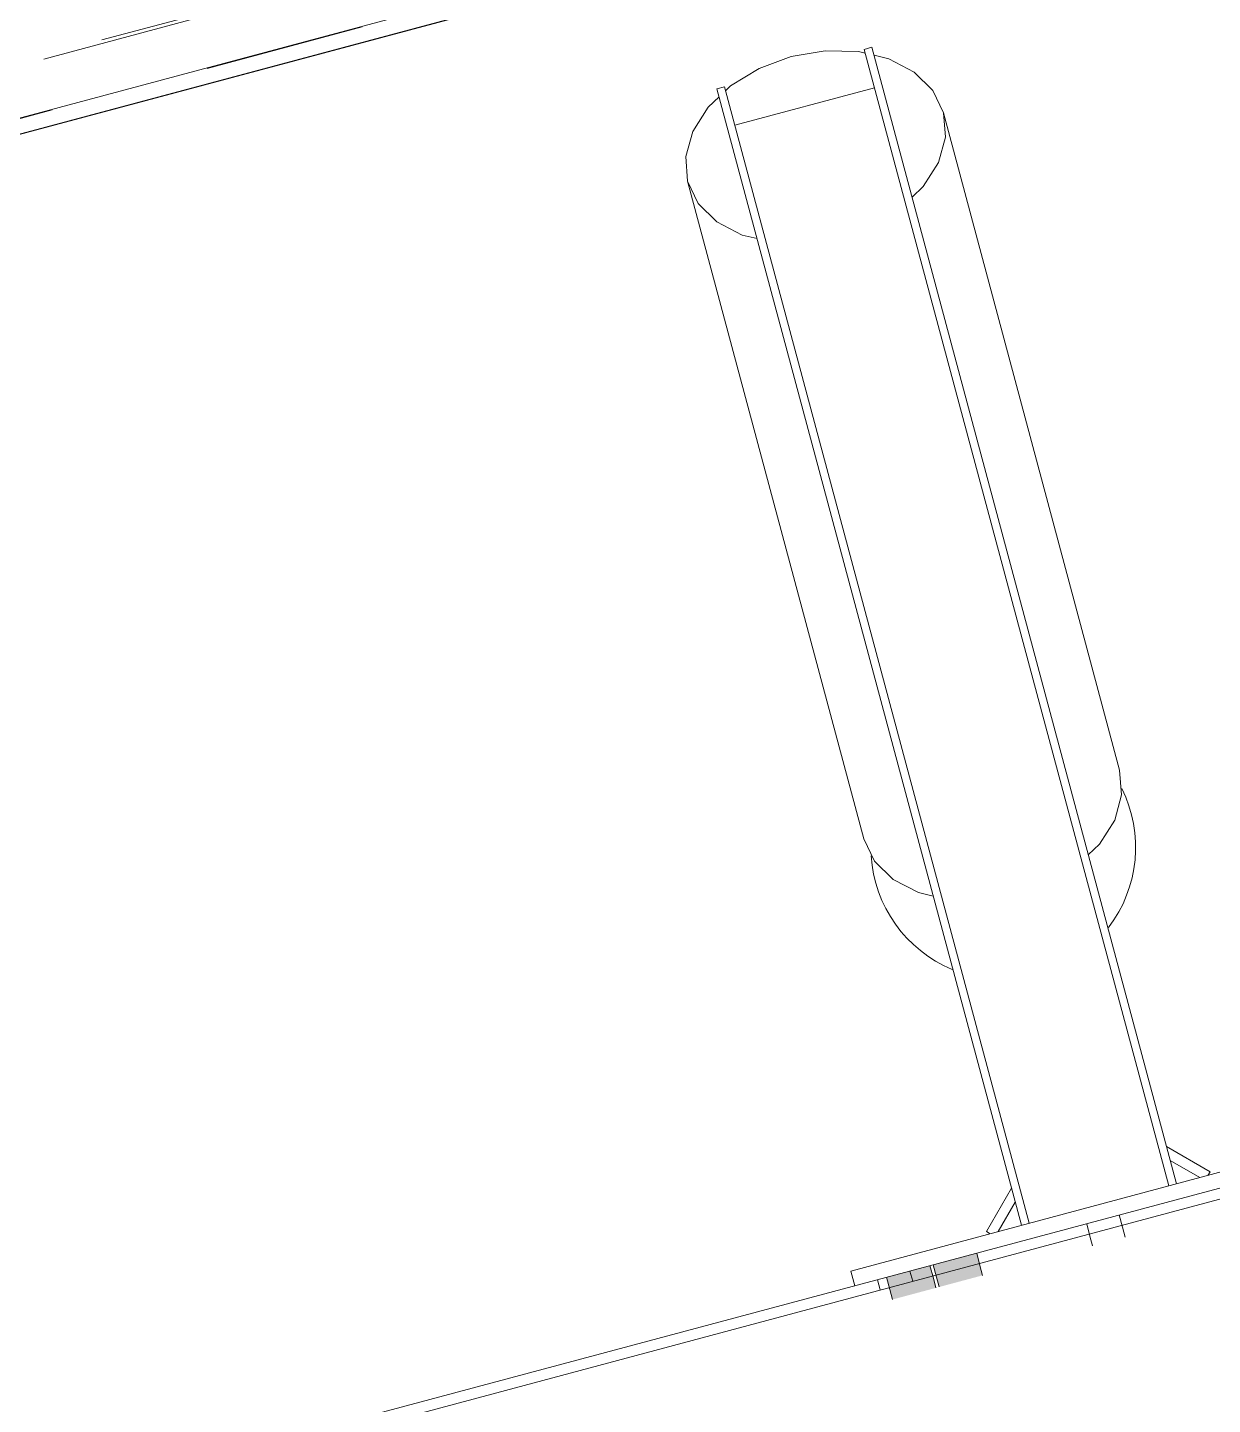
# Model space of a CAD drawing. Header units: millimetres. Extents: x -753 to 90, y 56274 to 56868.
# Drawn here: x -581.06 to -566.29, y 56686.3 to 56703.46 of the extents above; entities that cross this region are included whole.
import ezdxf

# ---------------------------------------------------------------- set-up
doc = ezdxf.new("R2010")
doc.units = ezdxf.units.MM
doc.linetypes.add('XKITLINE00', pattern=[0])
doc.linetypes.add('XKITLINE02', pattern=[4, 2, -2])
doc.layers.add('Parafuso', color=3, linetype='Continuous', lineweight=0)
doc.layers.add('Peça', color=2, linetype='Continuous', lineweight=0)

# ---------------------------------------------------------------- blocks, each defined once
blk = doc.blocks.new('*A625')
at = {"layer": 'Peça', "color": 1, "linetype": 'XKITLINE00', "lineweight": 0}
for p, q in [((-400.079, 56733.508), (-663.982, 56662.797)), ((-663.982, 56662.66), (-400.045, 56733.38))]:
    blk.add_line(p, q, dxfattribs=at)
blk = doc.blocks.new('*A655')
at = {"layer": 'Peça', "color": 1, "linetype": 'XKITLINE00', "lineweight": 0}
for p, q in [((-566.864, 56689.513), (-566.322, 56689.2)), ((-566.817, 56689.339), (-566.45, 56689.127)), ((-566.322, 56689.2), (-566.349, 56689.154)), ((-569.109, 56688.453), (-568.796, 56688.995)), ((-568.962, 56688.454), (-568.749, 56688.822)), ((-569.063, 56688.427), (-569.109, 56688.453))]:
    blk.add_line(p, q, dxfattribs=at)
blk = doc.blocks.new('*A656')
at = {"layer": 'Peça', "color": 1, "linetype": 'XKITLINE00', "lineweight": 0}
for start, end in [(322.6823, 26.3736), (183.6257, 247.317)]:
    blk.add_arc((-568.899, 56693.243), 1.65, start, end, dxfattribs=at)
blk = doc.blocks.new('*A657')
at = {"layer": 'Peça', "color": 1, "linetype": 'XKITLINE00', "lineweight": 0}
for p, q in [((-564.615, 56689.619), (-570.797, 56687.962)), ((-564.566, 56689.435), (-564.615, 56689.619)), ((-570.748, 56687.779), (-570.797, 56687.962))]:
    blk.add_line(p, q, dxfattribs=at)
blk = doc.blocks.new('*A658')
at = {"layer": 'Peça', "color": 1, "linetype": 'XKITLINE00', "lineweight": 0}
for p, q in [((-570.535, 56703.215), (-570.632, 56703.189)), ((-570.632, 56703.189), (-566.836, 56689.023)), ((-570.535, 56703.215), (-566.74, 56689.049)), ((-572.467, 56702.698), (-572.371, 56702.723)), ((-572.467, 56702.698), (-568.672, 56688.532)), ((-572.371, 56702.723), (-568.575, 56688.557)), ((-572.243, 56702.245), (-570.504, 56702.711))]:
    blk.add_line(p, q, dxfattribs=at)
blk = doc.blocks.new('*A741')
at = {"layer": 'Peça', "color": 1, "linetype": 'XKITLINE00', "lineweight": 0}
for p, q in [((-571.54, 56703.1), (-571.117, 56703.172)), ((-571.117, 56703.172), (-570.702, 56703.162)), ((-570.702, 56703.162), (-570.619, 56703.142)), ((-572.296, 56702.735), (-571.942, 56702.951)), ((-571.942, 56702.951), (-571.54, 56703.1)), ((-570.509, 56703.116), (-570.324, 56703.071)), ((-570.324, 56703.071), (-570.008, 56702.906)), ((-570.008, 56702.906), (-569.776, 56702.677)), ((-572.358, 56702.676), (-572.296, 56702.735)), ((-569.776, 56702.677), (-569.644, 56702.4)), ((-572.769, 56702.166), (-572.578, 56702.468)), ((-572.578, 56702.468), (-572.441, 56702.598)), ((-569.644, 56702.4), (-569.62, 56702.093)), ((-567.448, 56694.203), (-569.644, 56702.4)), ((-572.855, 56701.852), (-572.769, 56702.166)), ((-569.62, 56702.093), (-569.707, 56701.779)), ((-572.832, 56701.546), (-572.855, 56701.852)), ((-569.707, 56701.779), (-569.897, 56701.478)), ((-572.699, 56701.268), (-572.832, 56701.546)), ((-570.635, 56693.349), (-572.832, 56701.546)), ((-569.897, 56701.478), (-570.035, 56701.347)), ((-572.467, 56701.039), (-572.699, 56701.268)), ((-572.151, 56700.874), (-572.467, 56701.039)), ((-571.967, 56700.83), (-572.151, 56700.874)), ((-567.424, 56693.897), (-567.448, 56694.203)), ((-567.51, 56693.583), (-567.424, 56693.897)), ((-567.701, 56693.282), (-567.51, 56693.583)), ((-570.635, 56693.349), (-570.503, 56693.072)), ((-567.839, 56693.151), (-567.701, 56693.282)), ((-570.503, 56693.072), (-570.271, 56692.843)), ((-570.271, 56692.843), (-569.955, 56692.678)), ((-569.955, 56692.678), (-569.771, 56692.633))]:
    blk.add_line(p, q, dxfattribs=at)
blk = doc.blocks.new('*A742')
at = {"layer": 'Parafuso', "color": 7, "linetype": 'XKITLINE02', "lineweight": 0}
for p, q in [((-565.251, 56689.251), (-565.217, 56689.124)), ((-564.846, 56689.36), (-564.811, 56689.232)), ((-570.467, 56687.854), (-570.433, 56687.726)), ((-570.062, 56687.962), (-570.027, 56687.835))]:
    blk.add_line(p, q, dxfattribs=at)
blk = doc.blocks.new('*A743')
at = {"layer": 'Parafuso', "color": 7, "linetype": 'XKITLINE02', "lineweight": 0}
for p, q in [((-565.251, 56689.251), (-565.217, 56689.124)), ((-564.846, 56689.36), (-564.811, 56689.232)), ((-570.467, 56687.854), (-570.433, 56687.726)), ((-570.062, 56687.962), (-570.027, 56687.835))]:
    blk.add_line(p, q, dxfattribs=at)
blk = doc.blocks.new('*A849')
at = {"layer": 'Parafuso'}
for points in [[(-570.311, 56687.73), (-570.353, 56687.884), (-569.812, 56688.029), (-569.77, 56687.875)], [(-569.73, 56687.886), (-569.771, 56688.04), (-569.23, 56688.185), (-569.189, 56688.031)], [(-569.697, 56687.763), (-569.73, 56687.886), (-569.189, 56688.031), (-569.156, 56687.908)], [(-570.278, 56687.607), (-570.311, 56687.73), (-569.77, 56687.875), (-569.738, 56687.752)]]:
    blk.add_hatch(color=7, dxfattribs=at).paths.add_polyline_path(points, flags=17)
at = {"layer": 'Parafuso', "color": 7, "linetype": 'XKITLINE00', "lineweight": 0}
for p, q in [((-569.812, 56688.029), (-569.77, 56687.875)), ((-569.771, 56688.04), (-569.73, 56687.886)), ((-569.23, 56688.185), (-569.189, 56688.031)), ((-569.189, 56688.031), (-569.156, 56687.908)), ((-570.353, 56687.884), (-570.311, 56687.73)), ((-569.77, 56687.875), (-569.738, 56687.752)), ((-569.73, 56687.886), (-569.697, 56687.763)), ((-570.311, 56687.73), (-570.278, 56687.607))]:
    blk.add_line(p, q, dxfattribs=at)
blk = doc.blocks.new('*A940')
at = {"layer": 'Parafuso', "color": 7, "linetype": 'XKITLINE02', "lineweight": 0}
for p, q in [((-567.859, 56688.552), (-567.818, 56688.398)), ((-567.859, 56688.552), (-567.818, 56688.398)), ((-567.454, 56688.661), (-567.412, 56688.507)), ((-567.454, 56688.661), (-567.412, 56688.507)), ((-567.818, 56688.398), (-567.785, 56688.275)), ((-567.818, 56688.398), (-567.785, 56688.275)), ((-567.412, 56688.507), (-567.379, 56688.384)), ((-567.412, 56688.507), (-567.379, 56688.384))]:
    blk.add_line(p, q, dxfattribs=at)
blk = doc.blocks.new('*A947')
at = {"layer": 'Parafuso', "color": 7, "linetype": 'XKITLINE02', "lineweight": 0}
for p, q in [((-567.859, 56688.552), (-567.818, 56688.398)), ((-567.859, 56688.552), (-567.818, 56688.398)), ((-567.454, 56688.661), (-567.412, 56688.507)), ((-567.454, 56688.661), (-567.412, 56688.507)), ((-567.818, 56688.398), (-567.785, 56688.275)), ((-567.818, 56688.398), (-567.785, 56688.275)), ((-567.412, 56688.507), (-567.379, 56688.384)), ((-567.412, 56688.507), (-567.379, 56688.384))]:
    blk.add_line(p, q, dxfattribs=at)
blk = doc.blocks.new('*A1047')
at = {"layer": 'Peça', "color": 7, "linetype": 'XKITLINE02', "lineweight": 0}
for p, q in [((-566.611, 56706.93), (-604.09, 56696.888)), ((-604.039, 56696.856), (-566.639, 56706.876))]:
    blk.add_line(p, q, dxfattribs=at)
blk = doc.blocks.new('*A1096')
at = {"layer": 'Peça', "color": 4, "linetype": 'XKITLINE00', "lineweight": 0}
for p, q in [((-590.413, 56699.854), (-569.819, 56705.371)), ((-590.363, 56699.668), (-569.769, 56705.185)), ((-590.361, 56699.662), (-569.768, 56705.179))]:
    blk.add_line(p, q, dxfattribs=at)
at = {"layer": 'Peça', "color": 7, "linetype": 'XKITLINE02', "lineweight": 0}
blk.add_line((-590.411, 56699.847), (-569.817, 56705.364), dxfattribs=at)
blk = doc.blocks.new('*A1097')
at = {"layer": 'Peça', "color": 7, "linetype": 'XKITLINE02', "lineweight": 0}
for p, q in [((-566.611, 56706.93), (-604.09, 56696.888)), ((-604.039, 56696.856), (-566.639, 56706.876))]:
    blk.add_line(p, q, dxfattribs=at)

msp = doc.modelspace()

# ---------------------------------------------------------------- block references
at = {"lineweight": 0}
for name in ['*A625', '*A1096', '*A1047', '*A1097', '*A741', '*A658', '*A656', '*A657', '*A655', '*A742', '*A743', '*A940', '*A947', '*A849']:
    msp.add_blockref(name, (0, 0), dxfattribs=at)

doc.saveas('drawing.dxf')
